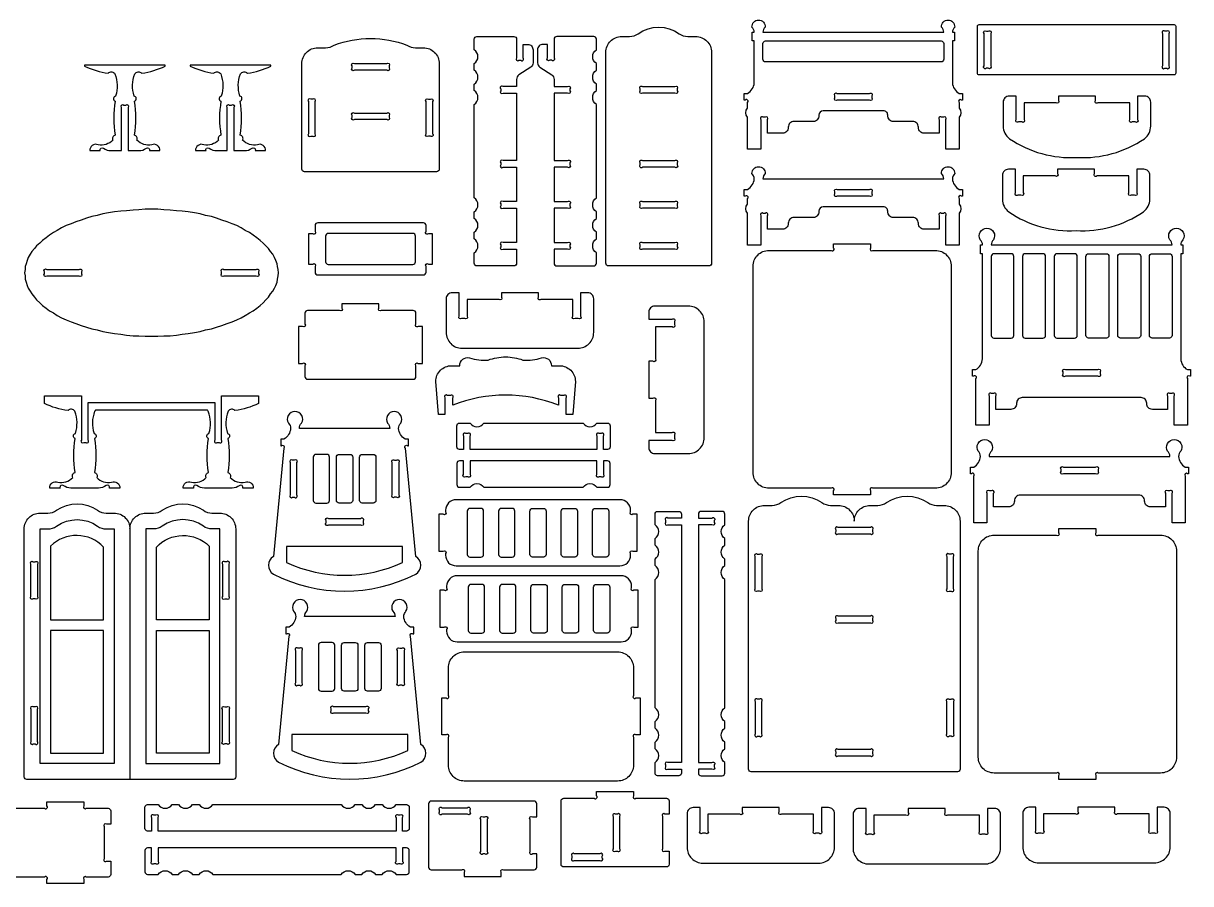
# Model space of a CAD drawing. Extents: x 4755 to 4925, y 1482 to 1588.
# Drawn here: x 4836.2 to 4924.5, y 1482.2 to 1547.3 of the extents above; entities that cross this region are included whole.
import ezdxf

# ---------------------------------------------------------------- set-up
doc = ezdxf.new("R2010")
doc.units = 0
doc.header["$MEASUREMENT"] = 0
doc.layers.add('LAYER1', color=18, linetype='CONTINUOUS')

msp = doc.modelspace()

# ---------------------------------------------------------------- linework, layer by layer
at = {"layer": 'LAYER1'}
for points in [[(4880.484, 1528.987, -0.414214), (4880.284, 1529.187), (4880.284, 1545.149, -0.414214), (4881.484, 1546.349), (4882.075, 1546.349, 0.155074), (4882.731, 1546.558, -0.31779), (4885.837, 1546.558, 0.155074), (4886.492, 1546.349), (4887.084, 1546.349, -0.414214), (4888.284, 1545.149), (4888.284, 1529.187, -0.414214), (4888.084, 1528.987)], [(4907.014, 1537.83), (4906.014, 1537.83), (4906.014, 1540.057, 1), (4905.837, 1540.234), (4905.691, 1540.234, 1), (4905.514, 1540.057), (4905.514, 1539.032), (4904.369, 1539.032, -0.414214), (4903.938, 1539.463), (4903.938, 1539.491, 0.414214), (4903.507, 1539.922), (4902.049, 1539.922, -0.414214), (4901.617, 1540.353), (4901.617, 1540.407, 0.414214), (4901.294, 1540.73), (4896.734, 1540.73, 0.00001), (4896.734, 1540.73, 0.414202), (4896.411, 1540.407), (4896.411, 1540.353, -0.414214), (4895.98, 1539.922), (4894.521, 1539.922, 0.414214), (4894.09, 1539.491), (4894.09, 1539.463, -0.414214), (4893.659, 1539.032), (4892.514, 1539.032), (4892.514, 1540.057, 1), (4892.337, 1540.234), (4892.191, 1540.234, 1), (4892.014, 1540.057), (4892.014, 1537.83), (4891.014, 1537.83), (4891.014, 1540.238, -0.376209), (4891.014, 1540.93), (4891.014, 1541.363, 1), (4890.837, 1541.539), (4890.764, 1541.539), (4890.764, 1542.039), (4891.014, 1542.039, 0.250451), (4891.514, 1542.848), (4891.514, 1546.01), (4891.354, 1546.01), (4891.354, 1546.67), (4891.514, 1546.67, 0.204981), (4891.345, 1547.065, -0.427943), (4891.845, 1547.589, -0.427943), (4892.345, 1547.065, 0.204981), (4892.176, 1546.67), (4905.852, 1546.67, 0.204981), (4905.683, 1547.065, -0.427943), (4906.183, 1547.589, -0.427943), (4906.683, 1547.065, 0.204981), (4906.514, 1546.67), (4906.674, 1546.67), (4906.674, 1546.01), (4906.514, 1546.01), (4906.514, 1542.848, 0.250451), (4907.014, 1542.039), (4907.264, 1542.039), (4907.264, 1541.539), (4907.191, 1541.539, 1), (4907.014, 1541.363), (4907.014, 1540.93, -0.376209), (4907.014, 1540.238)], [(4923.407, 1547.125), (4923.407, 1543.565, -0.414214), (4923.287, 1543.445), (4908.527, 1543.445, -0.414214), (4908.407, 1543.565), (4908.407, 1547.125, -0.414214), (4908.527, 1547.245), (4923.287, 1547.245, -0.414214)], [(4908.907, 1544.121), (4908.907, 1546.568, -1), (4909.083, 1546.745), (4909.23, 1546.745, -1), (4909.407, 1546.568), (4909.407, 1544.121, -1), (4909.23, 1543.945), (4909.083, 1543.945, -1)], [(4922.407, 1546.568), (4922.407, 1544.121, 1), (4922.584, 1543.945), (4922.73, 1543.945, 1), (4922.907, 1544.121), (4922.907, 1546.568, 1), (4922.73, 1546.745), (4922.584, 1546.745, 1)], [(4857.48, 1536.117, -0.414214), (4857.28, 1536.317), (4857.28, 1544.298, -0.414214), (4858.48, 1545.498), (4859.072, 1545.498, 0.155074), (4859.728, 1545.706, -0.179264), (4865.233, 1545.706, 0.155074), (4865.889, 1545.498), (4866.48, 1545.498, -0.414214), (4867.68, 1544.298), (4867.68, 1536.317, -0.414214), (4867.48, 1536.117)], [(4873.528, 1536.956), (4872.503, 1536.956, 1), (4872.327, 1536.779), (4872.327, 1536.633, 1), (4872.503, 1536.456), (4873.528, 1536.456), (4873.528, 1533.859), (4872.503, 1533.859, 1), (4872.327, 1533.682), (4872.327, 1533.535, 1), (4872.503, 1533.359), (4873.528, 1533.359), (4873.528, 1530.761), (4872.503, 1530.761, 1), (4872.327, 1530.585), (4872.327, 1530.438, 1), (4872.503, 1530.261), (4873.528, 1530.261), (4873.528, 1529.187, -0.414214), (4873.328, 1528.987), (4870.527, 1528.987, -0.414214), (4870.327, 1529.187), (4870.327, 1529.987, 0.531486), (4870.327, 1531.036), (4870.327, 1531.536, 0.531486), (4870.327, 1532.584), (4870.327, 1533.084, 0.531486), (4870.327, 1534.133), (4870.327, 1539.26), (4870.327, 1539.76), (4870.327, 1541.203, 0.531486), (4870.327, 1542.252), (4870.327, 1542.752, 0.531486), (4870.327, 1543.801), (4870.327, 1544.301, 0.531486), (4870.327, 1545.349), (4870.327, 1546.149, -0.414214), (4870.527, 1546.349), (4873.328, 1546.349, -0.414214), (4873.528, 1546.149), (4873.528, 1544.726, 1), (4873.705, 1544.549), (4873.852, 1544.549, 1), (4874.028, 1544.726), (4874.028, 1545.749), (4874.378, 1545.749, -0.414214), (4874.778, 1545.349), (4874.778, 1544.364, -0.251107), (4874.6, 1544.031), (4873.707, 1543.437, 0.251107), (4873.528, 1543.104), (4873.528, 1542.564), (4872.503, 1542.564, 1), (4872.327, 1542.388), (4872.327, 1542.241, 1), (4872.503, 1542.064), (4873.528, 1542.064)], [(4876.366, 1536.956), (4877.391, 1536.956, -1), (4877.568, 1536.779), (4877.568, 1536.633, -1), (4877.391, 1536.456), (4876.366, 1536.456), (4876.366, 1533.859), (4877.391, 1533.859, -1), (4877.568, 1533.682), (4877.568, 1533.535, -1), (4877.391, 1533.359), (4876.366, 1533.359), (4876.366, 1530.761), (4877.391, 1530.761, -1), (4877.568, 1530.585), (4877.568, 1530.438, -1), (4877.391, 1530.261), (4876.366, 1530.261), (4876.366, 1529.187, 0.414214), (4876.566, 1528.987), (4879.368, 1528.987, 0.414214), (4879.568, 1529.187), (4879.568, 1529.987, -0.531486), (4879.568, 1531.036), (4879.568, 1531.536, -0.531486), (4879.568, 1532.584), (4879.568, 1533.084, -0.531486), (4879.568, 1534.133), (4879.568, 1539.26), (4879.568, 1539.76), (4879.568, 1541.203, -0.531486), (4879.568, 1542.252), (4879.568, 1542.752, -0.531486), (4879.568, 1543.801), (4879.568, 1544.301, -0.531486), (4879.568, 1545.349), (4879.568, 1546.149, 0.414214), (4879.368, 1546.349), (4876.566, 1546.349, 0.414214), (4876.366, 1546.149), (4876.366, 1544.726, -1), (4876.19, 1544.549), (4876.043, 1544.549, -1), (4875.866, 1544.726), (4875.866, 1545.749), (4875.516, 1545.749, 0.414214), (4875.116, 1545.349), (4875.116, 1544.364, 0.251107), (4875.295, 1544.031), (4876.188, 1543.437, -0.251107), (4876.366, 1543.104), (4876.366, 1542.564), (4877.391, 1542.564, -1), (4877.568, 1542.388), (4877.568, 1542.241, -1), (4877.391, 1542.064), (4876.366, 1542.064)], [(4905.854, 1544.629, -0.414214), (4905.654, 1544.429), (4892.374, 1544.429, -0.414214), (4892.174, 1544.629), (4892.174, 1545.81, -0.414214), (4892.374, 1546.01), (4905.654, 1546.01, -0.414214), (4905.854, 1545.81)], [(4846.939, 1544.112), (4846.939, 1544.192), (4840.839, 1544.192), (4840.839, 1544.112, 0.082494), (4842.622, 1543.571, -0.480983), (4843.141, 1543.516, -0.169376), (4843.186, 1541.845, 0.755968), (4843.159, 1541.46, 0.0823), (4843.159, 1538.884, 0.497317), (4842.982, 1538.497, -0.242348), (4841.861, 1538.154, 0.570657), (4841.239, 1537.712), (4842.029, 1537.712, -0.75881), (4842.266, 1537.899, 0.158853), (4842.839, 1537.712), (4843.639, 1537.712), (4843.639, 1540.986, -1), (4843.816, 1541.162), (4843.963, 1541.162, -1), (4844.139, 1540.986), (4844.139, 1537.712), (4844.939, 1537.712, 0.158853), (4845.513, 1537.899, -0.75881), (4845.75, 1537.712), (4846.539, 1537.712, 0.570657), (4845.918, 1538.154, -0.242348), (4844.797, 1538.497, 0.497317), (4844.619, 1538.884, 0.0823), (4844.619, 1541.46, 0.755968), (4844.592, 1541.845, -0.169376), (4844.638, 1543.516, -0.480983), (4845.156, 1543.571, 0.082494)], [(4854.939, 1544.112), (4854.939, 1544.192), (4848.839, 1544.192), (4848.839, 1544.112, 0.082494), (4850.622, 1543.571, -0.480983), (4851.141, 1543.516, -0.169376), (4851.186, 1541.845, 0.755968), (4851.159, 1541.46, 0.0823), (4851.159, 1538.884, 0.497317), (4850.982, 1538.497, -0.242348), (4849.861, 1538.154, 0.570657), (4849.239, 1537.712), (4850.029, 1537.712, -0.75881), (4850.266, 1537.899, 0.158853), (4850.839, 1537.712), (4851.639, 1537.712), (4851.639, 1540.986, -1), (4851.816, 1541.162), (4851.963, 1541.162, -1), (4852.139, 1540.986), (4852.139, 1537.712), (4852.939, 1537.712, 0.158853), (4853.513, 1537.899, -0.75881), (4853.75, 1537.712), (4854.539, 1537.712, 0.570657), (4853.918, 1538.154, -0.242348), (4852.797, 1538.497, 0.497317), (4852.619, 1538.884, 0.0823), (4852.619, 1541.46, 0.755968), (4852.592, 1541.845, -0.169376), (4852.638, 1543.516, -0.480983), (4853.156, 1543.571, 0.082494)], [(4861.257, 1544.298), (4863.704, 1544.298, -1), (4863.88, 1544.121), (4863.88, 1543.975, -1), (4863.704, 1543.798), (4861.257, 1543.798, -1), (4861.08, 1543.975), (4861.08, 1544.121, -1)], [(4885.507, 1542.064), (4883.06, 1542.064, -1), (4882.884, 1542.241), (4882.884, 1542.388, -1), (4883.06, 1542.564), (4885.507, 1542.564, -1), (4885.684, 1542.388), (4885.684, 1542.241, -1)], [(4857.78, 1541.431), (4857.78, 1538.984, 1), (4857.957, 1538.807), (4858.104, 1538.807, 1), (4858.28, 1538.984), (4858.28, 1541.431, 1), (4858.104, 1541.607), (4857.957, 1541.607, 1)], [(4866.857, 1541.607), (4867.004, 1541.607, -1), (4867.18, 1541.431), (4867.18, 1538.984, -1), (4867.004, 1538.807), (4866.857, 1538.807, -1), (4866.68, 1538.984), (4866.68, 1541.431, -1)], [(4900.237, 1541.539), (4897.791, 1541.539, -1), (4897.614, 1541.716), (4897.614, 1541.863, -1), (4897.791, 1542.039), (4900.237, 1542.039, -1), (4900.414, 1541.863), (4900.414, 1541.716, -1)], [(4915.938, 1541.835), (4914.538, 1541.835), (4914.538, 1541.511, -1), (4914.361, 1541.335), (4911.938, 1541.335), (4911.938, 1540.065, -1), (4911.761, 1539.888), (4911.524, 1539.888, -1), (4911.347, 1540.065), (4911.347, 1541.835), (4910.811, 1541.835, 0.414214), (4910.356, 1541.381), (4910.356, 1539.576, 0.236915), (4910.84, 1538.614, 0.163875), (4915.938, 1537.196, 0.163875), (4921.036, 1538.614, 0.236915), (4921.519, 1539.576), (4921.519, 1541.381, 0.414214), (4921.065, 1541.835), (4920.528, 1541.835), (4920.528, 1540.065, -1), (4920.351, 1539.888), (4920.114, 1539.888, -1), (4919.938, 1540.065), (4919.938, 1541.335), (4917.514, 1541.335, -1), (4917.338, 1541.511), (4917.338, 1541.835)], [(4861.257, 1540.557), (4863.704, 1540.557, -1), (4863.88, 1540.381), (4863.88, 1540.234, -1), (4863.704, 1540.057), (4861.257, 1540.057, -1), (4861.08, 1540.234), (4861.08, 1540.381, -1)], [(4885.507, 1536.456), (4883.06, 1536.456, -1), (4882.884, 1536.633), (4882.884, 1536.779, -1), (4883.06, 1536.956), (4885.507, 1536.956, -1), (4885.684, 1536.779), (4885.684, 1536.633, -1)], [(4906.514, 1535.581, 0.250451), (4907.014, 1534.772), (4907.264, 1534.772), (4907.264, 1534.272), (4907.191, 1534.272, 1), (4907.014, 1534.096), (4907.014, 1533.663, -0.376209), (4907.014, 1532.971), (4907.014, 1530.563), (4906.014, 1530.563), (4906.014, 1532.79, 1), (4905.837, 1532.967), (4905.691, 1532.967, 1), (4905.514, 1532.79), (4905.514, 1531.765), (4904.369, 1531.765, -0.414214), (4903.938, 1532.196), (4903.938, 1532.224, 0.414214), (4903.507, 1532.655), (4902.049, 1532.655, -0.414214), (4901.617, 1533.086), (4901.617, 1533.14, 0.414214), (4901.294, 1533.463), (4896.734, 1533.463, 0.00001), (4896.734, 1533.463, 0.414202), (4896.411, 1533.14), (4896.411, 1533.086, -0.414214), (4895.98, 1532.655), (4894.521, 1532.655, 0.414214), (4894.09, 1532.224), (4894.09, 1532.196, -0.414214), (4893.659, 1531.765), (4892.514, 1531.765), (4892.514, 1532.79, 1), (4892.337, 1532.967), (4892.191, 1532.967, 1), (4892.014, 1532.79), (4892.014, 1530.563), (4891.014, 1530.563), (4891.014, 1532.971, -0.376209), (4891.014, 1533.663), (4891.014, 1534.096, 1), (4890.837, 1534.272), (4890.764, 1534.272), (4890.764, 1534.772), (4891.014, 1534.772, 0.250451), (4891.514, 1535.581, 0.204981), (4891.345, 1535.977, -0.427943), (4891.845, 1536.5, -0.427943), (4892.345, 1535.977, 0.204981), (4892.176, 1535.581), (4905.852, 1535.581, 0.204981), (4905.683, 1535.977, -0.427943), (4906.183, 1536.5, -0.427943), (4906.683, 1535.977, 0.204981)], [(4915.871, 1536.3), (4914.471, 1536.3), (4914.471, 1535.977, -1), (4914.294, 1535.8), (4911.871, 1535.8), (4911.871, 1534.53, -1), (4911.694, 1534.354), (4911.457, 1534.354, -1), (4911.281, 1534.53), (4911.281, 1536.3), (4910.744, 1536.3, 0.414214), (4910.29, 1535.846), (4910.29, 1534.042, 0.236915), (4910.773, 1533.08, 0.163875), (4915.871, 1531.661, 0.163875), (4920.969, 1533.08, 0.236915), (4921.452, 1534.042), (4921.452, 1535.846, 0.414214), (4920.998, 1536.3), (4920.461, 1536.3), (4920.461, 1534.53, -1), (4920.285, 1534.354), (4920.048, 1534.354, -1), (4919.871, 1534.53), (4919.871, 1535.8), (4917.448, 1535.8, -1), (4917.271, 1535.977), (4917.271, 1536.3)], [(4897.791, 1534.772), (4900.237, 1534.772, -1), (4900.414, 1534.596), (4900.414, 1534.449, -1), (4900.237, 1534.272), (4897.791, 1534.272, -1), (4897.614, 1534.449), (4897.614, 1534.596, -1)], [(4882.884, 1533.535), (4882.884, 1533.682, -1), (4883.06, 1533.859), (4885.507, 1533.859, -1), (4885.684, 1533.682), (4885.684, 1533.535, -1), (4885.507, 1533.359), (4883.06, 1533.359, -1)], [(4866.68, 1528.509), (4866.68, 1528.952, -1), (4866.857, 1529.129), (4867.18, 1529.129), (4867.18, 1531.429), (4866.857, 1531.429, -1), (4866.68, 1531.606), (4866.68, 1532.049, 0.414214), (4866.48, 1532.249), (4858.48, 1532.249, 0.414214), (4858.28, 1532.049), (4858.28, 1531.606, -1), (4858.104, 1531.429), (4857.78, 1531.429), (4857.78, 1529.129), (4858.104, 1529.129, -1), (4858.28, 1528.952), (4858.28, 1528.509, 0.414214), (4858.48, 1528.309), (4866.48, 1528.309, 0.414214)], [(4911.798, 1519.024, 0.414214), (4911.366, 1518.593), (4911.366, 1518.566, -0.414214), (4910.935, 1518.134), (4909.79, 1518.134), (4909.79, 1519.159, 1), (4909.614, 1519.336), (4909.467, 1519.336, 1), (4909.29, 1519.159), (4909.29, 1516.933), (4908.29, 1516.933), (4908.29, 1520.033), (4908.29, 1520.465, 1), (4908.114, 1520.642), (4908.04, 1520.642), (4908.04, 1521.142), (4908.29, 1521.142, 0.250451), (4908.79, 1521.951), (4908.79, 1529.913), (4908.63, 1529.913), (4908.63, 1530.573), (4908.79, 1530.573, 0.204981), (4908.621, 1530.968, -0.583258), (4909.121, 1531.851, -0.583258), (4909.621, 1530.968, 0.204981), (4909.452, 1530.573), (4923.129, 1530.573, 0.204981), (4922.96, 1530.968, -0.583258), (4923.46, 1531.851, -0.583258), (4923.959, 1530.968, 0.204981), (4923.79, 1530.573), (4923.95, 1530.573), (4923.95, 1529.913), (4923.79, 1529.913), (4923.79, 1521.951, 0.250451), (4924.29, 1521.142), (4924.54, 1521.142), (4924.54, 1520.642), (4924.467, 1520.642, 1), (4924.29, 1520.465), (4924.29, 1520.033), (4924.29, 1516.933), (4923.29, 1516.933), (4923.29, 1519.159, 1), (4923.114, 1519.336), (4922.967, 1519.336, 1), (4922.79, 1519.159), (4922.79, 1518.134), (4921.646, 1518.134, -0.414214), (4921.214, 1518.566), (4921.214, 1518.593, 0.414214), (4920.783, 1519.024)], [(4859.08, 1531.249), (4859.08, 1529.309, 0.414214), (4859.28, 1529.109), (4865.68, 1529.109, 0.414214), (4865.88, 1529.309), (4865.88, 1531.249, 0.414214), (4865.68, 1531.449), (4859.28, 1531.449, 0.414214)], [(4883.06, 1530.761), (4885.507, 1530.761, -1), (4885.684, 1530.585), (4885.684, 1530.438, -1), (4885.507, 1530.261), (4883.06, 1530.261, -1), (4882.884, 1530.438), (4882.884, 1530.585, -1)], [(4897.525, 1511.665), (4897.525, 1511.988, 1), (4897.349, 1512.165), (4892.625, 1512.165, -0.414214), (4891.425, 1513.365), (4891.425, 1528.965, -0.414214), (4892.625, 1530.165), (4897.349, 1530.165, 1), (4897.525, 1530.341), (4897.525, 1530.665), (4900.325, 1530.665), (4900.325, 1530.341, 1), (4900.502, 1530.165), (4905.225, 1530.165, -0.414214), (4906.425, 1528.965), (4906.425, 1513.365, -0.414214), (4905.225, 1512.165), (4900.502, 1512.165, 1), (4900.325, 1511.988), (4900.325, 1511.665)], [(4909.45, 1523.732, 0.414214), (4909.65, 1523.532), (4910.96, 1523.532, 0.414214), (4911.16, 1523.732), (4911.16, 1529.713, 0.414214), (4910.96, 1529.913), (4909.65, 1529.913, 0.414214), (4909.45, 1529.713)], [(4913.56, 1529.713, 0.414214), (4913.36, 1529.913), (4912.02, 1529.913, 0.414214), (4911.82, 1529.713), (4911.82, 1523.732, 0.414214), (4912.02, 1523.532), (4913.36, 1523.532, 0.414214), (4913.56, 1523.732)], [(4915.96, 1523.732), (4915.96, 1529.713, 0.414214), (4915.76, 1529.913), (4914.42, 1529.913, 0.414214), (4914.22, 1529.713), (4914.22, 1523.732, 0.414214), (4914.42, 1523.532), (4915.76, 1523.532, 0.414214)], [(4916.62, 1523.732), (4916.62, 1529.713, -0.414214), (4916.82, 1529.913), (4918.16, 1529.913, -0.414214), (4918.36, 1529.713), (4918.36, 1523.732, -0.414214), (4918.16, 1523.532), (4916.82, 1523.532, -0.414214)], [(4919.02, 1529.713, -0.414214), (4919.22, 1529.913), (4920.56, 1529.913, -0.414214), (4920.76, 1529.713), (4920.76, 1523.732, -0.414214), (4920.56, 1523.532), (4919.22, 1523.532, -0.414214), (4919.02, 1523.732)], [(4923.13, 1523.732, -0.414214), (4922.93, 1523.532), (4921.62, 1523.532, -0.414214), (4921.42, 1523.732), (4921.42, 1529.713, -0.414214), (4921.62, 1529.913), (4922.93, 1529.913, -0.414214), (4923.13, 1529.713)], [(4837.979, 1528.722), (4840.425, 1528.722, -1), (4840.602, 1528.545), (4840.602, 1528.399, -1), (4840.425, 1528.222), (4837.979, 1528.222, -1), (4837.802, 1528.399), (4837.802, 1528.545, -1)], [(4851.379, 1528.722), (4853.825, 1528.722, -1), (4854.002, 1528.545), (4854.002, 1528.399, -1), (4853.825, 1528.222), (4851.379, 1528.222, -1), (4851.202, 1528.399), (4851.202, 1528.545, -1)], [(4879.367, 1526.503, 0.414214), (4878.913, 1526.957), (4878.376, 1526.957), (4878.376, 1525.187, -1), (4878.199, 1525.01), (4877.962, 1525.01, -1), (4877.786, 1525.187), (4877.786, 1526.457), (4875.362, 1526.457, -1), (4875.186, 1526.633), (4875.186, 1526.957), (4873.786, 1526.957), (4872.386, 1526.957), (4872.386, 1526.633, -1), (4872.209, 1526.457), (4869.786, 1526.457), (4869.786, 1525.187, -1), (4869.609, 1525.01), (4869.372, 1525.01, -1), (4869.195, 1525.187), (4869.195, 1526.957), (4868.658, 1526.957, 0.414214), (4868.204, 1526.503), (4868.204, 1523.957, 0.414214), (4869.404, 1522.757), (4878.167, 1522.757, 0.414214), (4879.367, 1523.957)], [(4860.315, 1526.116), (4860.315, 1525.793, -1), (4860.138, 1525.616), (4857.715, 1525.616, 0.414214), (4857.515, 1525.416), (4857.515, 1524.593, -1), (4857.338, 1524.416), (4857.015, 1524.416), (4857.015, 1521.616), (4857.338, 1521.616, -1), (4857.515, 1521.44), (4857.515, 1520.616, 0.414214), (4857.715, 1520.416), (4865.715, 1520.416, 0.414214), (4865.915, 1520.616), (4865.915, 1521.44, -1), (4866.091, 1521.616), (4866.415, 1521.616), (4866.415, 1524.416), (4866.091, 1524.416, -1), (4865.915, 1524.593), (4865.915, 1525.416, 0.414214), (4865.715, 1525.616), (4863.291, 1525.616, -1), (4863.115, 1525.793), (4863.115, 1526.116)], [(4883.985, 1525.954, 0.414214), (4883.531, 1525.5), (4883.531, 1524.963), (4885.3, 1524.963, -1), (4885.477, 1524.786), (4885.477, 1524.549, -1), (4885.3, 1524.373), (4884.031, 1524.373), (4884.031, 1521.949, -1), (4883.854, 1521.773), (4883.531, 1521.773), (4883.531, 1520.373), (4883.531, 1518.973), (4883.854, 1518.973, -1), (4884.031, 1518.796), (4884.031, 1516.373), (4885.3, 1516.373, -1), (4885.477, 1516.196), (4885.477, 1515.959, -1), (4885.3, 1515.782), (4883.531, 1515.782), (4883.531, 1515.246, 0.414214), (4883.985, 1514.792), (4886.531, 1514.792, 0.414214), (4887.731, 1515.992), (4887.731, 1524.754, 0.414214), (4886.531, 1525.954)], [(4876.17, 1521.441), (4876.779, 1521.441, -0.414214), (4877.979, 1520.241), (4877.784, 1517.741), (4877.288, 1517.741), (4877.288, 1519.011, 1), (4877.111, 1519.187), (4876.874, 1519.187, 1), (4876.698, 1519.011), (4876.698, 1518.464, 0.18644), (4868.698, 1518.464), (4868.698, 1519.011, 1), (4868.521, 1519.187), (4868.284, 1519.187, 1), (4868.107, 1519.011), (4868.107, 1517.741), (4867.612, 1517.741), (4867.417, 1520.241, -0.414214), (4868.617, 1521.441), (4869.225, 1521.441, -0.480696), (4869.976, 1522.041, 0.114725), (4871.381, 1521.869, -0.088383), (4872.698, 1522.106, -0.088383), (4874.014, 1521.869, 0.114725), (4875.419, 1522.041, -0.480696)], [(4915.067, 1521.142), (4917.514, 1521.142, -1), (4917.69, 1520.965), (4917.69, 1520.818, -1), (4917.514, 1520.642), (4915.067, 1520.642, -1), (4914.89, 1520.818), (4914.89, 1520.965, -1)], [(4850.136, 1518.064), (4841.668, 1518.064, 0.076649), (4841.601, 1517.988, 0.169376), (4841.555, 1516.317, -0.755968), (4841.582, 1515.932, -0.0823), (4841.582, 1513.356, -0.497317), (4841.759, 1512.969, 0.242348), (4842.881, 1512.626, -0.570657), (4843.502, 1512.184), (4842.713, 1512.184, 0.75881), (4842.476, 1512.371, -0.158853), (4841.902, 1512.184), (4839.802, 1512.184, -0.158853), (4839.228, 1512.371, 0.75881), (4838.991, 1512.184), (4838.202, 1512.184, -0.570657), (4838.823, 1512.626, 0.242348), (4839.945, 1512.969, -0.497317), (4840.122, 1513.356, -0.0823), (4840.122, 1515.932, -0.755968), (4840.149, 1516.317, 0.169376), (4840.103, 1517.988, 0.480983), (4839.585, 1518.043, -0.082494), (4837.802, 1518.584), (4837.802, 1519.164), (4840.602, 1519.164), (4840.602, 1515.811, 1), (4840.779, 1515.634), (4840.925, 1515.634, 1), (4841.102, 1515.811), (4841.102, 1518.664), (4850.702, 1518.664), (4850.702, 1515.811, 1), (4850.879, 1515.634), (4851.025, 1515.634, 1), (4851.202, 1515.811), (4851.202, 1519.164), (4854.002, 1519.164), (4854.002, 1518.584, -0.082494), (4852.219, 1518.043, 0.480983), (4851.701, 1517.988, 0.169376), (4851.655, 1516.317, -0.755968), (4851.682, 1515.932, -0.0823), (4851.682, 1513.356, -0.497317), (4851.859, 1512.969, 0.242348), (4852.981, 1512.626, -0.570657), (4853.602, 1512.184), (4852.813, 1512.184, 0.75881), (4852.576, 1512.371, -0.158853), (4852.002, 1512.184), (4849.902, 1512.184, -0.158853), (4849.328, 1512.371, 0.75881), (4849.091, 1512.184), (4848.302, 1512.184, -0.570657), (4848.923, 1512.626, 0.242348), (4850.045, 1512.969, -0.497317), (4850.222, 1513.356, -0.0823), (4850.222, 1515.932, -0.755968), (4850.249, 1516.317, 0.169376), (4850.203, 1517.988, 0.076649)], [(4865.899, 1507.003), (4865.117, 1515.19, -1), (4865.293, 1515.384), (4865.349, 1515.384), (4865.349, 1515.884), (4865.099, 1515.884, -0.250451), (4864.599, 1516.693, -0.204981), (4864.768, 1517.088, 0.583258), (4864.268, 1517.972, 0.583258), (4863.768, 1517.088, -0.204981), (4863.937, 1516.693), (4857.091, 1516.693, -0.204981), (4857.26, 1517.088, 0.583258), (4856.76, 1517.972, 0.583258), (4856.26, 1517.088, -0.204981), (4856.429, 1516.693, -0.250451), (4855.929, 1515.884), (4855.679, 1515.884), (4855.679, 1515.384), (4855.735, 1515.384, -1), (4855.911, 1515.19), (4855.129, 1507.003, 0.573919), (4855.129, 1505.675, 0.239558), (4865.899, 1505.675, 0.573919)], [(4878.562, 1517.1, 0.531486), (4879.61, 1517.1), (4880.41, 1517.1, -0.414214), (4880.61, 1516.9), (4880.61, 1515.3, -0.414214), (4880.41, 1515.1), (4880.11, 1515.1), (4880.11, 1516.125, 1), (4879.934, 1516.302), (4879.787, 1516.302, 1), (4879.61, 1516.125), (4879.61, 1515.1), (4870.01, 1515.1), (4870.01, 1516.125, 1), (4869.834, 1516.302), (4869.687, 1516.302, 1), (4869.51, 1516.125), (4869.51, 1515.1), (4869.21, 1515.1, -0.414214), (4869.01, 1515.3), (4869.01, 1516.9, -0.414214), (4869.21, 1517.1), (4870.01, 1517.1, 0.531486), (4871.059, 1517.1)], [(4911.636, 1511.647, 0.414214), (4911.205, 1511.216), (4911.205, 1511.188, -0.414214), (4910.774, 1510.757), (4909.629, 1510.757), (4909.629, 1511.782, 1), (4909.452, 1511.959), (4909.306, 1511.959, 1), (4909.129, 1511.782), (4909.129, 1509.555), (4908.129, 1509.555), (4908.129, 1512.655), (4908.129, 1513.088, 1), (4907.952, 1513.265), (4907.879, 1513.265), (4907.879, 1513.765), (4908.129, 1513.765, 0.250451), (4908.629, 1514.574, 0.204981), (4908.46, 1514.969, -0.583258), (4908.96, 1515.852, -0.583258), (4909.46, 1514.969, 0.204981), (4909.291, 1514.574), (4922.967, 1514.574, 0.204981), (4922.798, 1514.969, -0.583258), (4923.298, 1515.852, -0.583258), (4923.798, 1514.969, 0.204981), (4923.629, 1514.574, 0.250451), (4924.129, 1513.765), (4924.379, 1513.765), (4924.379, 1513.265), (4924.306, 1513.265, 1), (4924.129, 1513.088), (4924.129, 1512.655), (4924.129, 1509.555), (4923.129, 1509.555), (4923.129, 1511.782, 1), (4922.952, 1511.959), (4922.806, 1511.959, 1), (4922.629, 1511.782), (4922.629, 1510.757), (4921.484, 1510.757, -0.414214), (4921.053, 1511.188), (4921.053, 1511.216, 0.414214), (4920.622, 1511.647)], [(4856.404, 1514.107), (4856.404, 1511.66, 1), (4856.581, 1511.484), (4856.727, 1511.484, 1), (4856.904, 1511.66), (4856.904, 1514.107, 1), (4856.727, 1514.284), (4856.581, 1514.284, 1)], [(4858.144, 1511.244, 0.414214), (4858.344, 1511.044), (4859.174, 1511.044, 0.414214), (4859.374, 1511.244), (4859.374, 1514.524, 0.414214), (4859.174, 1514.724), (4858.344, 1514.724, 0.414214), (4858.144, 1514.524)], [(4861.129, 1511.244, -0.414214), (4860.929, 1511.044), (4860.099, 1511.044, -0.414214), (4859.899, 1511.244), (4859.899, 1514.524, -0.414214), (4860.099, 1514.724), (4860.929, 1514.724, -0.414214), (4861.129, 1514.524)], [(4862.884, 1511.244, -0.414214), (4862.684, 1511.044), (4861.854, 1511.044, -0.414214), (4861.654, 1511.244), (4861.654, 1514.524, -0.414214), (4861.854, 1514.724), (4862.684, 1514.724, -0.414214), (4862.884, 1514.524)], [(4864.624, 1514.107), (4864.624, 1511.66, -1), (4864.447, 1511.484), (4864.301, 1511.484, -1), (4864.124, 1511.66), (4864.124, 1514.107, -1), (4864.301, 1514.284), (4864.447, 1514.284, -1)], [(4878.562, 1512.243, -0.531486), (4879.61, 1512.243), (4880.41, 1512.243, 0.414214), (4880.61, 1512.443), (4880.61, 1514.043, 0.414214), (4880.41, 1514.243), (4880.11, 1514.243), (4880.11, 1513.218, -1), (4879.934, 1513.041), (4879.787, 1513.041, -1), (4879.61, 1513.218), (4879.61, 1514.243), (4870.01, 1514.243), (4870.01, 1513.218, -1), (4869.834, 1513.041), (4869.687, 1513.041, -1), (4869.51, 1513.218), (4869.51, 1514.243), (4869.21, 1514.243, 0.414214), (4869.01, 1514.043), (4869.01, 1512.443, 0.414214), (4869.21, 1512.243), (4870.01, 1512.243, -0.531486), (4871.059, 1512.243)], [(4914.906, 1513.765), (4917.352, 1513.765, -1), (4917.529, 1513.588), (4917.529, 1513.441, -1), (4917.352, 1513.265), (4914.906, 1513.265, -1), (4914.729, 1513.441), (4914.729, 1513.588, -1)], [(4899.088, 1509.671, -0.414214), (4900.288, 1510.871), (4900.88, 1510.871, 0.155074), (4901.535, 1511.079, -0.31779), (4904.641, 1511.079, 0.155074), (4905.296, 1510.871), (4905.888, 1510.871, -0.414214), (4907.088, 1509.671), (4907.088, 1490.909, -0.414214), (4906.888, 1490.709), (4891.288, 1490.709, -0.414214), (4891.088, 1490.909), (4891.088, 1509.671, -0.414214), (4892.288, 1510.871), (4892.88, 1510.871, 0.155074), (4893.535, 1511.079, -0.31779), (4896.641, 1511.079, 0.155074), (4897.296, 1510.871), (4897.888, 1510.871, -0.414214)], [(4844.273, 1509.09, -0.414214), (4845.473, 1510.29), (4846.065, 1510.29, 0.155074), (4846.72, 1510.498, -0.31779), (4849.826, 1510.498, 0.155074), (4850.481, 1510.29), (4851.073, 1510.29, -0.414214), (4852.273, 1509.09), (4852.273, 1490.328, -0.414214), (4852.073, 1490.128), (4836.473, 1490.128, -0.414214), (4836.273, 1490.328), (4836.273, 1509.09, -0.414214), (4837.473, 1510.29), (4838.065, 1510.29, 0.155074), (4838.72, 1510.498, -0.31779), (4841.826, 1510.498, 0.155074), (4842.481, 1510.29), (4843.073, 1510.29, -0.414214)], [(4882.156, 1507.1), (4882.156, 1507.223, -1), (4882.333, 1507.4), (4882.656, 1507.4), (4882.656, 1510.2), (4882.333, 1510.2, -1), (4882.156, 1510.376), (4882.156, 1510.5, 0.414214), (4881.356, 1511.3), (4868.956, 1511.3, 0.414214), (4868.156, 1510.5), (4868.156, 1510.376, -1), (4867.98, 1510.2), (4867.656, 1510.2), (4867.656, 1507.4), (4867.98, 1507.4, -1), (4868.156, 1507.223), (4868.156, 1507.1, 0.414214), (4868.956, 1506.3), (4881.356, 1506.3, 0.414214)], [(4869.801, 1507.16, 0.414214), (4870.001, 1506.96), (4870.831, 1506.96, 0.414214), (4871.031, 1507.16), (4871.031, 1510.44, 0.414214), (4870.831, 1510.64), (4870.001, 1510.64, 0.414214), (4869.801, 1510.44)], [(4872.171, 1507.16, 0.414214), (4872.371, 1506.96), (4873.201, 1506.96, 0.414214), (4873.401, 1507.16), (4873.401, 1510.44, 0.414214), (4873.201, 1510.64), (4872.371, 1510.64, 0.414214), (4872.171, 1510.44)], [(4875.771, 1507.16, -0.414214), (4875.571, 1506.96), (4874.741, 1506.96, -0.414214), (4874.541, 1507.16), (4874.541, 1510.44, -0.414214), (4874.741, 1510.64), (4875.571, 1510.64, -0.414214), (4875.771, 1510.44)], [(4878.141, 1507.16, -0.414214), (4877.941, 1506.96), (4877.111, 1506.96, -0.414214), (4876.911, 1507.16), (4876.911, 1510.44, -0.414214), (4877.111, 1510.64), (4877.941, 1510.64, -0.414214), (4878.141, 1510.44)], [(4880.511, 1507.16, -0.414214), (4880.311, 1506.96), (4879.481, 1506.96, -0.414214), (4879.281, 1507.16), (4879.281, 1510.44, -0.414214), (4879.481, 1510.64), (4880.311, 1510.64, -0.414214), (4880.511, 1510.44)], [(4861.737, 1509.384), (4859.291, 1509.384, -1), (4859.114, 1509.56), (4859.114, 1509.707, -1), (4859.291, 1509.884), (4861.737, 1509.884, -1), (4861.914, 1509.707), (4861.914, 1509.56, -1)], [(4884.007, 1508.361, 0.531486), (4884.007, 1509.41), (4884.007, 1510.21, -0.414214), (4884.207, 1510.41), (4885.807, 1510.41, -0.414214), (4886.007, 1510.21), (4886.007, 1509.91), (4884.982, 1509.91, 1), (4884.806, 1509.733), (4884.806, 1509.586, 1), (4884.982, 1509.41), (4886.007, 1509.41), (4886.007, 1491.41), (4884.982, 1491.41, 1), (4884.806, 1491.233), (4884.806, 1491.086, 1), (4884.982, 1490.91), (4886.007, 1490.91), (4886.007, 1490.61, -0.414214), (4885.807, 1490.41), (4884.207, 1490.41, -0.414214), (4884.007, 1490.61), (4884.007, 1491.41, 0.531486), (4884.007, 1492.458), (4884.007, 1492.958, 0.531486), (4884.007, 1494.007), (4884.007, 1494.507, 0.531486), (4884.007, 1495.556), (4884.007, 1505.263, 0.531486), (4884.007, 1506.312), (4884.007, 1506.812, 0.531486), (4884.007, 1507.861)], [(4889.289, 1508.361, -0.531486), (4889.289, 1509.41), (4889.289, 1510.21, 0.414214), (4889.089, 1510.41), (4887.489, 1510.41, 0.414214), (4887.289, 1510.21), (4887.289, 1509.91), (4888.314, 1509.91, -1), (4888.491, 1509.733), (4888.491, 1509.586, -1), (4888.314, 1509.41), (4887.289, 1509.41), (4887.289, 1491.41), (4888.314, 1491.41, -1), (4888.491, 1491.233), (4888.491, 1491.086, -1), (4888.314, 1490.91), (4887.289, 1490.91), (4887.289, 1490.61, 0.414214), (4887.489, 1490.41), (4889.089, 1490.41, 0.414214), (4889.289, 1490.61), (4889.289, 1491.41, -0.531486), (4889.289, 1492.458), (4889.289, 1492.958, -0.531486), (4889.289, 1494.007), (4889.289, 1494.507, -0.531486), (4889.289, 1495.556), (4889.289, 1505.263, -0.531486), (4889.289, 1506.312), (4889.289, 1506.812, -0.531486), (4889.289, 1507.861)], [(4897.865, 1508.709), (4900.311, 1508.709, 1), (4900.488, 1508.885), (4900.488, 1509.032, 1), (4900.311, 1509.209), (4897.865, 1509.209, 1), (4897.688, 1509.032), (4897.688, 1508.885, 1)], [(4914.568, 1490.119), (4914.568, 1490.442, 1), (4914.391, 1490.619), (4909.668, 1490.619, -0.414214), (4908.468, 1491.819), (4908.468, 1507.419, -0.414214), (4909.668, 1508.619), (4914.391, 1508.619, 1), (4914.568, 1508.795), (4914.568, 1509.119), (4917.368, 1509.119), (4917.368, 1508.795, 1), (4917.544, 1508.619), (4922.268, 1508.619, -0.414214), (4923.468, 1507.419), (4923.468, 1491.819, -0.414214), (4922.268, 1490.619), (4917.544, 1490.619, 1), (4917.368, 1490.442), (4917.368, 1490.119)], [(4842.273, 1507.719, 0.41796), (4838.273, 1507.791), (4838.273, 1502.209), (4842.273, 1502.209)], [(4846.273, 1507.719, -0.41796), (4850.273, 1507.791), (4850.273, 1502.209), (4846.273, 1502.209)], [(4864.899, 1507.766), (4856.129, 1507.766), (4856.129, 1506.553, 0.220733), (4864.899, 1506.553)], [(4892.088, 1507.004), (4892.088, 1504.557, -1), (4891.911, 1504.38), (4891.765, 1504.38, -1), (4891.588, 1504.557), (4891.588, 1507.004, -1), (4891.765, 1507.18), (4891.911, 1507.18, -1)], [(4906.088, 1507.004), (4906.088, 1504.557, 1), (4906.265, 1504.38), (4906.411, 1504.38, 1), (4906.588, 1504.557), (4906.588, 1507.004, 1), (4906.411, 1507.18), (4906.265, 1507.18, 1)], [(4837.273, 1506.423), (4837.273, 1503.976, -1), (4837.096, 1503.8), (4836.95, 1503.8, -1), (4836.773, 1503.976), (4836.773, 1506.423, -1), (4836.95, 1506.6), (4837.096, 1506.6, -1)], [(4851.273, 1506.423), (4851.273, 1503.976, 1), (4851.45, 1503.8), (4851.596, 1503.8, 1), (4851.773, 1503.976), (4851.773, 1506.423, 1), (4851.596, 1506.6), (4851.45, 1506.6, 1)], [(4882.234, 1501.346), (4882.234, 1501.47, -1), (4882.41, 1501.646), (4882.734, 1501.646), (4882.734, 1504.446), (4882.41, 1504.446, -1), (4882.234, 1504.623), (4882.234, 1504.746, 0.414214), (4881.434, 1505.546), (4869.034, 1505.546, 0.414214), (4868.234, 1504.746), (4868.234, 1504.623, -1), (4868.057, 1504.446), (4867.734, 1504.446), (4867.734, 1501.646), (4868.057, 1501.646, -1), (4868.234, 1501.47), (4868.234, 1501.346, 0.414214), (4869.034, 1500.546), (4881.434, 1500.546, 0.414214)], [(4869.879, 1501.406, 0.414214), (4870.079, 1501.206), (4870.909, 1501.206, 0.414214), (4871.109, 1501.406), (4871.109, 1504.686, 0.414214), (4870.909, 1504.886), (4870.079, 1504.886, 0.414214), (4869.879, 1504.686)], [(4872.249, 1501.406, 0.414214), (4872.449, 1501.206), (4873.279, 1501.206, 0.414214), (4873.479, 1501.406), (4873.479, 1504.686, 0.414214), (4873.279, 1504.886), (4872.449, 1504.886, 0.414214), (4872.249, 1504.686)], [(4875.849, 1501.406, -0.414214), (4875.649, 1501.206), (4874.819, 1501.206, -0.414214), (4874.619, 1501.406), (4874.619, 1504.686, -0.414214), (4874.819, 1504.886), (4875.649, 1504.886, -0.414214), (4875.849, 1504.686)], [(4878.219, 1501.406, -0.414214), (4878.019, 1501.206), (4877.189, 1501.206, -0.414214), (4876.989, 1501.406), (4876.989, 1504.686, -0.414214), (4877.189, 1504.886), (4878.019, 1504.886, -0.414214), (4878.219, 1504.686)], [(4880.589, 1501.406, -0.414214), (4880.389, 1501.206), (4879.559, 1501.206, -0.414214), (4879.359, 1501.406), (4879.359, 1504.686, -0.414214), (4879.559, 1504.886), (4880.389, 1504.886, -0.414214), (4880.589, 1504.686)], [(4866.293, 1492.775), (4865.512, 1500.962, -1), (4865.687, 1501.156), (4865.743, 1501.156), (4865.743, 1501.656), (4865.493, 1501.656, -0.250451), (4864.993, 1502.465, -0.204981), (4865.162, 1502.86, 0.583258), (4864.662, 1503.744, 0.583258), (4864.162, 1502.86, -0.204981), (4864.331, 1502.465), (4857.485, 1502.465, -0.204981), (4857.654, 1502.86, 0.583258), (4857.154, 1503.744, 0.583258), (4856.654, 1502.86, -0.204981), (4856.823, 1502.465, -0.250451), (4856.323, 1501.656), (4856.073, 1501.656), (4856.073, 1501.156), (4856.129, 1501.156, -1), (4856.305, 1500.962), (4855.523, 1492.775, 0.573919), (4855.523, 1491.447, 0.239558), (4866.293, 1491.447, 0.573919)], [(4897.865, 1501.99), (4900.311, 1501.99, 1), (4900.488, 1502.166), (4900.488, 1502.313, 1), (4900.311, 1502.49), (4897.865, 1502.49, 1), (4897.688, 1502.313), (4897.688, 1502.166, 1)], [(4856.798, 1499.879), (4856.798, 1497.433, 1), (4856.975, 1497.256), (4857.121, 1497.256, 1), (4857.298, 1497.433), (4857.298, 1499.879, 1), (4857.121, 1500.056), (4856.975, 1500.056, 1)], [(4858.538, 1497.016, 0.414214), (4858.738, 1496.816), (4859.568, 1496.816, 0.414214), (4859.768, 1497.016), (4859.768, 1500.296, 0.414214), (4859.568, 1500.496), (4858.738, 1500.496, 0.414214), (4858.538, 1500.296)], [(4861.523, 1497.016, -0.414214), (4861.323, 1496.816), (4860.493, 1496.816, -0.414214), (4860.293, 1497.016), (4860.293, 1500.296, -0.414214), (4860.493, 1500.496), (4861.323, 1500.496, -0.414214), (4861.523, 1500.296)], [(4863.278, 1497.016, -0.414214), (4863.078, 1496.816), (4862.248, 1496.816, -0.414214), (4862.048, 1497.016), (4862.048, 1500.296, -0.414214), (4862.248, 1500.496), (4863.078, 1500.496, -0.414214), (4863.278, 1500.296)], [(4865.018, 1499.879), (4865.018, 1497.433, -1), (4864.841, 1497.256), (4864.695, 1497.256, -1), (4864.518, 1497.433), (4864.518, 1499.879, -1), (4864.695, 1500.056), (4864.841, 1500.056, -1)], [(4882.873, 1493.497), (4882.549, 1493.497, 1), (4882.373, 1493.321), (4882.373, 1491.212, -0.414214), (4881.173, 1490.012), (4869.573, 1490.012, -0.414214), (4868.373, 1491.212), (4868.373, 1493.321, 1), (4868.196, 1493.497), (4867.873, 1493.497), (4867.873, 1496.297), (4868.196, 1496.297, 1), (4868.373, 1496.474), (4868.373, 1498.582, -0.414214), (4869.573, 1499.782), (4881.173, 1499.782, -0.414214), (4882.373, 1498.582), (4882.373, 1496.474, 1), (4882.549, 1496.297), (4882.873, 1496.297)], [(4836.773, 1495.442), (4836.773, 1492.995, 1), (4836.95, 1492.818), (4837.096, 1492.818, 1), (4837.273, 1492.995), (4837.273, 1495.442, 1), (4837.096, 1495.618), (4836.95, 1495.618, 1)], [(4851.45, 1495.618), (4851.596, 1495.618, -1), (4851.773, 1495.442), (4851.773, 1492.995, -1), (4851.596, 1492.818), (4851.45, 1492.818, -1), (4851.273, 1492.995), (4851.273, 1495.442, -1)], [(4859.685, 1495.656), (4862.131, 1495.656, -1), (4862.308, 1495.479), (4862.308, 1495.333, -1), (4862.131, 1495.156), (4859.685, 1495.156, -1), (4859.508, 1495.333), (4859.508, 1495.479, -1)], [(4891.588, 1496.022), (4891.588, 1493.576, 1), (4891.765, 1493.399), (4891.911, 1493.399, 1), (4892.088, 1493.576), (4892.088, 1496.022, 1), (4891.911, 1496.199), (4891.765, 1496.199, 1)], [(4906.265, 1496.199), (4906.411, 1496.199, -1), (4906.588, 1496.022), (4906.588, 1493.576, -1), (4906.411, 1493.399), (4906.265, 1493.399, -1), (4906.088, 1493.576), (4906.088, 1496.022, -1)], [(4865.293, 1493.538), (4856.523, 1493.538), (4856.523, 1492.325, 0.220733), (4865.293, 1492.325)], [(4897.865, 1491.909), (4900.311, 1491.909, 1), (4900.488, 1492.085), (4900.488, 1492.232, 1), (4900.311, 1492.409), (4897.865, 1492.409, 1), (4897.688, 1492.232), (4897.688, 1492.085, 1)], [(4875.056, 1484.493), (4874.733, 1484.493, -1), (4874.556, 1484.67), (4874.556, 1487.117, -1), (4874.733, 1487.293), (4875.056, 1487.293), (4875.056, 1488.293, 0.414214), (4874.856, 1488.493), (4867.075, 1488.493, 0.414214), (4866.875, 1488.293), (4866.875, 1483.493, 0.414214), (4867.075, 1483.293), (4869.389, 1483.293, -1), (4869.566, 1483.117), (4869.566, 1482.793), (4872.366, 1482.793), (4872.366, 1483.117, -1), (4872.543, 1483.293), (4874.856, 1483.293, 0.414214), (4875.056, 1483.493)], [(4884.577, 1487.332), (4884.577, 1484.886, 1), (4884.753, 1484.709), (4885.077, 1484.709), (4885.077, 1483.709, -0.414214), (4884.877, 1483.509), (4877.095, 1483.509, -0.414214), (4876.895, 1483.709), (4876.895, 1488.509, -0.414214), (4877.095, 1488.709), (4879.409, 1488.709, 1), (4879.586, 1488.886), (4879.586, 1489.209), (4882.386, 1489.209), (4882.386, 1488.886, 1), (4882.563, 1488.709), (4884.877, 1488.709, -0.414214), (4885.077, 1488.509), (4885.077, 1487.509), (4884.753, 1487.509, 1)], [(4863.361, 1488.228, 0.531486), (4864.409, 1488.228), (4865.209, 1488.228, -0.414214), (4865.409, 1488.028), (4865.409, 1486.428, -0.414214), (4865.209, 1486.228), (4864.909, 1486.228), (4864.909, 1487.253, 1), (4864.733, 1487.43), (4864.586, 1487.43, 1), (4864.409, 1487.253), (4864.409, 1486.228), (4846.409, 1486.228), (4846.409, 1487.253, 1), (4846.233, 1487.43), (4846.086, 1487.43, 1), (4845.909, 1487.253), (4845.909, 1486.228), (4845.609, 1486.228, -0.414214), (4845.409, 1486.428), (4845.409, 1488.028, -0.414214), (4845.609, 1488.228), (4846.409, 1488.228, 0.531486), (4847.458, 1488.228), (4847.958, 1488.228, 0.531486), (4849.007, 1488.228), (4849.507, 1488.228, 0.531486), (4850.555, 1488.228), (4860.263, 1488.228, 0.531486), (4861.312, 1488.228), (4861.812, 1488.228, 0.531486), (4862.861, 1488.228)], [(4867.872, 1487.993), (4869.819, 1487.993, -1), (4869.996, 1487.817), (4869.996, 1487.67, -1), (4869.819, 1487.493), (4867.872, 1487.493, -1), (4867.696, 1487.67), (4867.696, 1487.817, -1)], [(4897.591, 1487.549, 0.414214), (4897.137, 1488.003), (4896.6, 1488.003), (4896.6, 1486.233, -1), (4896.424, 1486.057), (4896.187, 1486.057, -1), (4896.01, 1486.233), (4896.01, 1487.503), (4893.587, 1487.503, -1), (4893.41, 1487.68), (4893.41, 1488.003), (4892.01, 1488.003), (4890.61, 1488.003), (4890.61, 1487.68, -1), (4890.433, 1487.503), (4888.01, 1487.503), (4888.01, 1486.233, -1), (4887.833, 1486.057), (4887.596, 1486.057, -1), (4887.42, 1486.233), (4887.42, 1488.003), (4886.883, 1488.003, 0.414214), (4886.429, 1487.549), (4886.429, 1485.003, 0.414214), (4887.629, 1483.803), (4896.391, 1483.803, 0.414214), (4897.591, 1485.003)], [(4910.152, 1487.481, 0.414214), (4909.698, 1487.935), (4909.161, 1487.935), (4909.161, 1486.166, -1), (4908.985, 1485.989), (4908.748, 1485.989, -1), (4908.571, 1486.166), (4908.571, 1487.435), (4906.148, 1487.435, -1), (4905.971, 1487.612), (4905.971, 1487.935), (4904.571, 1487.935), (4903.171, 1487.935), (4903.171, 1487.612, -1), (4902.994, 1487.435), (4900.571, 1487.435), (4900.571, 1486.166, -1), (4900.394, 1485.989), (4900.157, 1485.989, -1), (4899.981, 1486.166), (4899.981, 1487.935), (4899.444, 1487.935, 0.414214), (4898.99, 1487.481), (4898.99, 1484.935, 0.414214), (4900.19, 1483.735), (4908.952, 1483.735, 0.414214), (4910.152, 1484.935)], [(4922.994, 1487.568, 0.414214), (4922.54, 1488.022), (4922.003, 1488.022), (4922.003, 1486.252, -1), (4921.827, 1486.075), (4921.59, 1486.075, -1), (4921.413, 1486.252), (4921.413, 1487.522), (4918.99, 1487.522, -1), (4918.813, 1487.698), (4918.813, 1488.022), (4917.413, 1488.022), (4916.013, 1488.022), (4916.013, 1487.698, -1), (4915.836, 1487.522), (4913.413, 1487.522), (4913.413, 1486.252, -1), (4913.236, 1486.075), (4912.999, 1486.075, -1), (4912.823, 1486.252), (4912.823, 1488.022), (4912.286, 1488.022, 0.414214), (4911.832, 1487.568), (4911.832, 1485.022, 0.414214), (4913.032, 1483.822), (4921.794, 1483.822, 0.414214), (4922.994, 1485.022)], [(4870.993, 1487.293), (4871.139, 1487.293, -1), (4871.316, 1487.117), (4871.316, 1484.67, -1), (4871.139, 1484.493), (4870.993, 1484.493, -1), (4870.816, 1484.67), (4870.816, 1487.117, -1)], [(4880.836, 1487.332), (4880.836, 1484.886, 1), (4881.013, 1484.709), (4881.159, 1484.709, 1), (4881.336, 1484.886), (4881.336, 1487.332, 1), (4881.159, 1487.509), (4881.013, 1487.509, 1)], [(4863.361, 1482.947, -0.531486), (4864.409, 1482.947), (4865.209, 1482.947, 0.414214), (4865.409, 1483.147), (4865.409, 1484.747, 0.414214), (4865.209, 1484.947), (4864.909, 1484.947), (4864.909, 1483.922, -1), (4864.733, 1483.745), (4864.586, 1483.745, -1), (4864.409, 1483.922), (4864.409, 1484.947), (4846.409, 1484.947), (4846.409, 1483.922, -1), (4846.233, 1483.745), (4846.086, 1483.745, -1), (4845.909, 1483.922), (4845.909, 1484.947), (4845.609, 1484.947, 0.414214), (4845.409, 1484.747), (4845.409, 1483.147, 0.414214), (4845.609, 1482.947), (4846.409, 1482.947, -0.531486), (4847.458, 1482.947), (4847.958, 1482.947, -0.531486), (4849.007, 1482.947), (4849.507, 1482.947, -0.531486), (4850.555, 1482.947), (4860.263, 1482.947, -0.531486), (4861.312, 1482.947), (4861.812, 1482.947, -0.531486), (4862.861, 1482.947)], [(4879.839, 1484.509), (4877.892, 1484.509, 1), (4877.716, 1484.332), (4877.716, 1484.186, 1), (4877.892, 1484.009), (4879.839, 1484.009, 1), (4880.016, 1484.186), (4880.016, 1484.332, 1)]]:
    msp.add_lwpolyline(points, format="xyb", close=True, dxfattribs=at)
for points in [[(4836.291, 1528.477), (4836.331, 1528.237), (4836.331, 1527.996), (4836.411, 1527.756), (4836.491, 1527.516), (4836.572, 1527.315), (4836.732, 1527.075), (4836.852, 1526.875), (4837.052, 1526.634), (4837.213, 1526.434), (4837.453, 1526.194), (4837.653, 1525.993), (4837.934, 1525.793), (4838.174, 1525.593), (4838.495, 1525.432), (4838.775, 1525.232), (4839.096, 1525.072), (4839.456, 1524.911), (4839.817, 1524.751), (4840.177, 1524.631), (4840.578, 1524.471), (4840.979, 1524.351), (4841.379, 1524.23), (4841.78, 1524.15), (4842.221, 1524.03), (4842.661, 1523.95), (4843.102, 1523.87), (4843.583, 1523.83), (4844.024, 1523.75), (4844.504, 1523.71), (4844.945, 1523.71), (4845.426, 1523.669), (4845.907, 1523.669), (4846.387, 1523.669), (4846.828, 1523.71), (4847.309, 1523.71), (4847.79, 1523.75), (4848.23, 1523.83), (4848.671, 1523.87), (4849.152, 1523.95), (4849.592, 1524.03), (4849.993, 1524.15), (4850.434, 1524.23), (4850.834, 1524.351), (4851.235, 1524.471), (4851.636, 1524.631), (4851.996, 1524.751), (4852.357, 1524.911), (4852.677, 1525.072), (4852.998, 1525.232), (4853.318, 1525.432), (4853.599, 1525.593), (4853.879, 1525.793), (4854.12, 1525.993), (4854.36, 1526.194), (4854.56, 1526.434), (4854.761, 1526.634), (4854.921, 1526.875), (4855.081, 1527.075), (4855.201, 1527.315), (4855.322, 1527.516), (4855.402, 1527.756), (4855.442, 1527.996), (4855.482, 1528.237), (4855.522, 1528.477), (4855.482, 1528.718), (4855.442, 1528.958), (4855.402, 1529.158), (4855.322, 1529.399), (4855.201, 1529.639), (4855.081, 1529.879), (4854.921, 1530.08), (4854.761, 1530.32), (4854.56, 1530.52), (4854.36, 1530.721), (4854.12, 1530.921), (4853.879, 1531.121), (4853.599, 1531.322), (4853.318, 1531.522), (4852.998, 1531.682), (4852.677, 1531.883), (4852.357, 1532.043), (4851.996, 1532.163), (4851.636, 1532.323), (4851.235, 1532.444), (4850.834, 1532.604), (4850.434, 1532.724), (4849.993, 1532.804), (4849.592, 1532.924), (4849.152, 1533.004), (4848.671, 1533.085), (4848.23, 1533.125), (4847.79, 1533.165), (4847.309, 1533.205), (4846.828, 1533.245), (4846.387, 1533.285), (4845.907, 1533.285), (4845.426, 1533.285), (4844.945, 1533.245), (4844.504, 1533.205), (4844.024, 1533.165), (4843.583, 1533.125), (4843.102, 1533.085), (4842.661, 1533.004), (4842.221, 1532.924), (4841.78, 1532.804), (4841.379, 1532.724), (4840.979, 1532.604), (4840.578, 1532.444), (4840.177, 1532.323), (4839.817, 1532.163), (4839.456, 1532.043), (4839.096, 1531.883), (4838.775, 1531.682), (4838.495, 1531.522), (4838.174, 1531.322), (4837.934, 1531.121), (4837.653, 1530.921), (4837.453, 1530.721), (4837.213, 1530.52), (4837.052, 1530.32), (4836.852, 1530.08), (4836.732, 1529.879), (4836.572, 1529.639), (4836.491, 1529.399), (4836.411, 1529.158), (4836.331, 1528.958), (4836.331, 1528.718)], [(4842.273, 1501.409), (4838.273, 1501.409), (4838.273, 1492.128), (4842.273, 1492.128)], [(4846.273, 1501.409), (4850.273, 1501.409), (4850.273, 1492.128), (4846.273, 1492.128)]]:
    msp.add_lwpolyline(points, close=True, dxfattribs=at)
for points in [[(4842.481, 1509.09, 0.000006), (4842.481, 1509.09), (4843.073, 1509.09), (4843.073, 1491.328), (4837.473, 1491.328), (4837.473, 1509.09), (4838.065, 1509.09, 0.155074), (4838.72, 1509.298, -0.31779), (4841.826, 1509.298, 0.155074), (4842.481, 1509.09), (4843.073, 1509.09)], [(4846.065, 1509.09, -0.000006), (4846.065, 1509.09), (4845.473, 1509.09), (4845.473, 1491.328), (4851.073, 1491.328), (4851.073, 1509.09), (4850.481, 1509.09, -0.155074), (4849.826, 1509.298, 0.31779), (4846.72, 1509.298, -0.155074), (4846.065, 1509.09), (4845.473, 1509.09)], [(4829.988, 1487.947), (4837.816, 1487.947, 1), (4837.992, 1488.124), (4837.992, 1488.447), (4840.792, 1488.447), (4840.792, 1488.124, 1), (4840.969, 1487.947), (4842.621, 1487.947, -0.414214), (4842.821, 1487.747), (4842.821, 1486.747), (4842.497, 1486.747, 1), (4842.321, 1486.57), (4842.321, 1484.124, 1), (4842.497, 1483.947), (4842.821, 1483.947), (4842.821, 1482.947, -0.414214), (4842.621, 1482.747), (4840.969, 1482.747, 1), (4840.792, 1482.57), (4840.792, 1482.247), (4837.992, 1482.247), (4837.992, 1482.57, 1), (4837.816, 1482.747), (4829.988, 1482.747, 1)]]:
    msp.add_lwpolyline(points, format="xyb", dxfattribs=at)
msp.add_lwpolyline([(4844.273, 1509.09), (4844.273, 1490.128)], dxfattribs=at)

doc.saveas('drawing.dxf')
